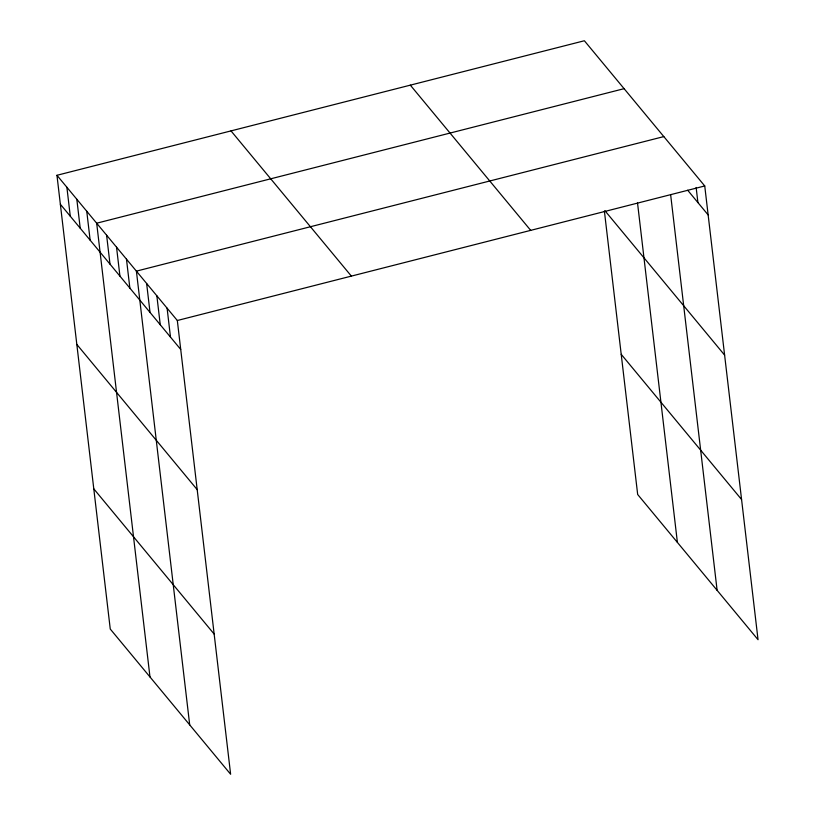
<?xml version="1.0" encoding="UTF-8"?>
<svg xmlns="http://www.w3.org/2000/svg" width="815" height="815" viewBox="0 0 815 815"><rect width="100%" height="100%" fill="white"/><g stroke="black" fill="none" stroke-linecap="round" stroke-linejoin="round"><path stroke-width="1.22" d="M56.958 175.296L177.324 320.509L230.625 774.25L110.259 629.037L56.958 175.296L584.375 40.75L704.741 185.963L758.042 639.704L637.676 494.491L604.394 211.136M624.096 88.672L96.679 223.208L149.98 676.959M663.817 136.594L136.4 271.13L189.701 724.881M177.324 320.509L704.741 185.963M687.677 190.231L708.143 214.916M605.005 210.8L724.606 355.096M410.322 85.147L530.697 230.37M621.213 354.311L741.579 499.524M231.002 130.889L351.367 276.112M60.351 204.239L180.726 349.452M76.824 344.419L197.189 489.642M93.786 488.847L214.162 634.07M696.142 187.47L697.915 202.568M670.653 194.795L717.119 590.335M637.524 202.945L677.397 542.413M167.095 308.162L170.488 337.115M156.857 295.825L160.26 324.767M146.629 283.477L150.031 312.43M126.468 259.15L129.87 288.103M116.535 247.169L119.937 276.122M106.602 235.189L110.005 264.142M86.747 211.228L90.149 240.18M76.814 199.247L80.216 228.2M66.881 187.277L70.284 216.22"/></g></svg>
